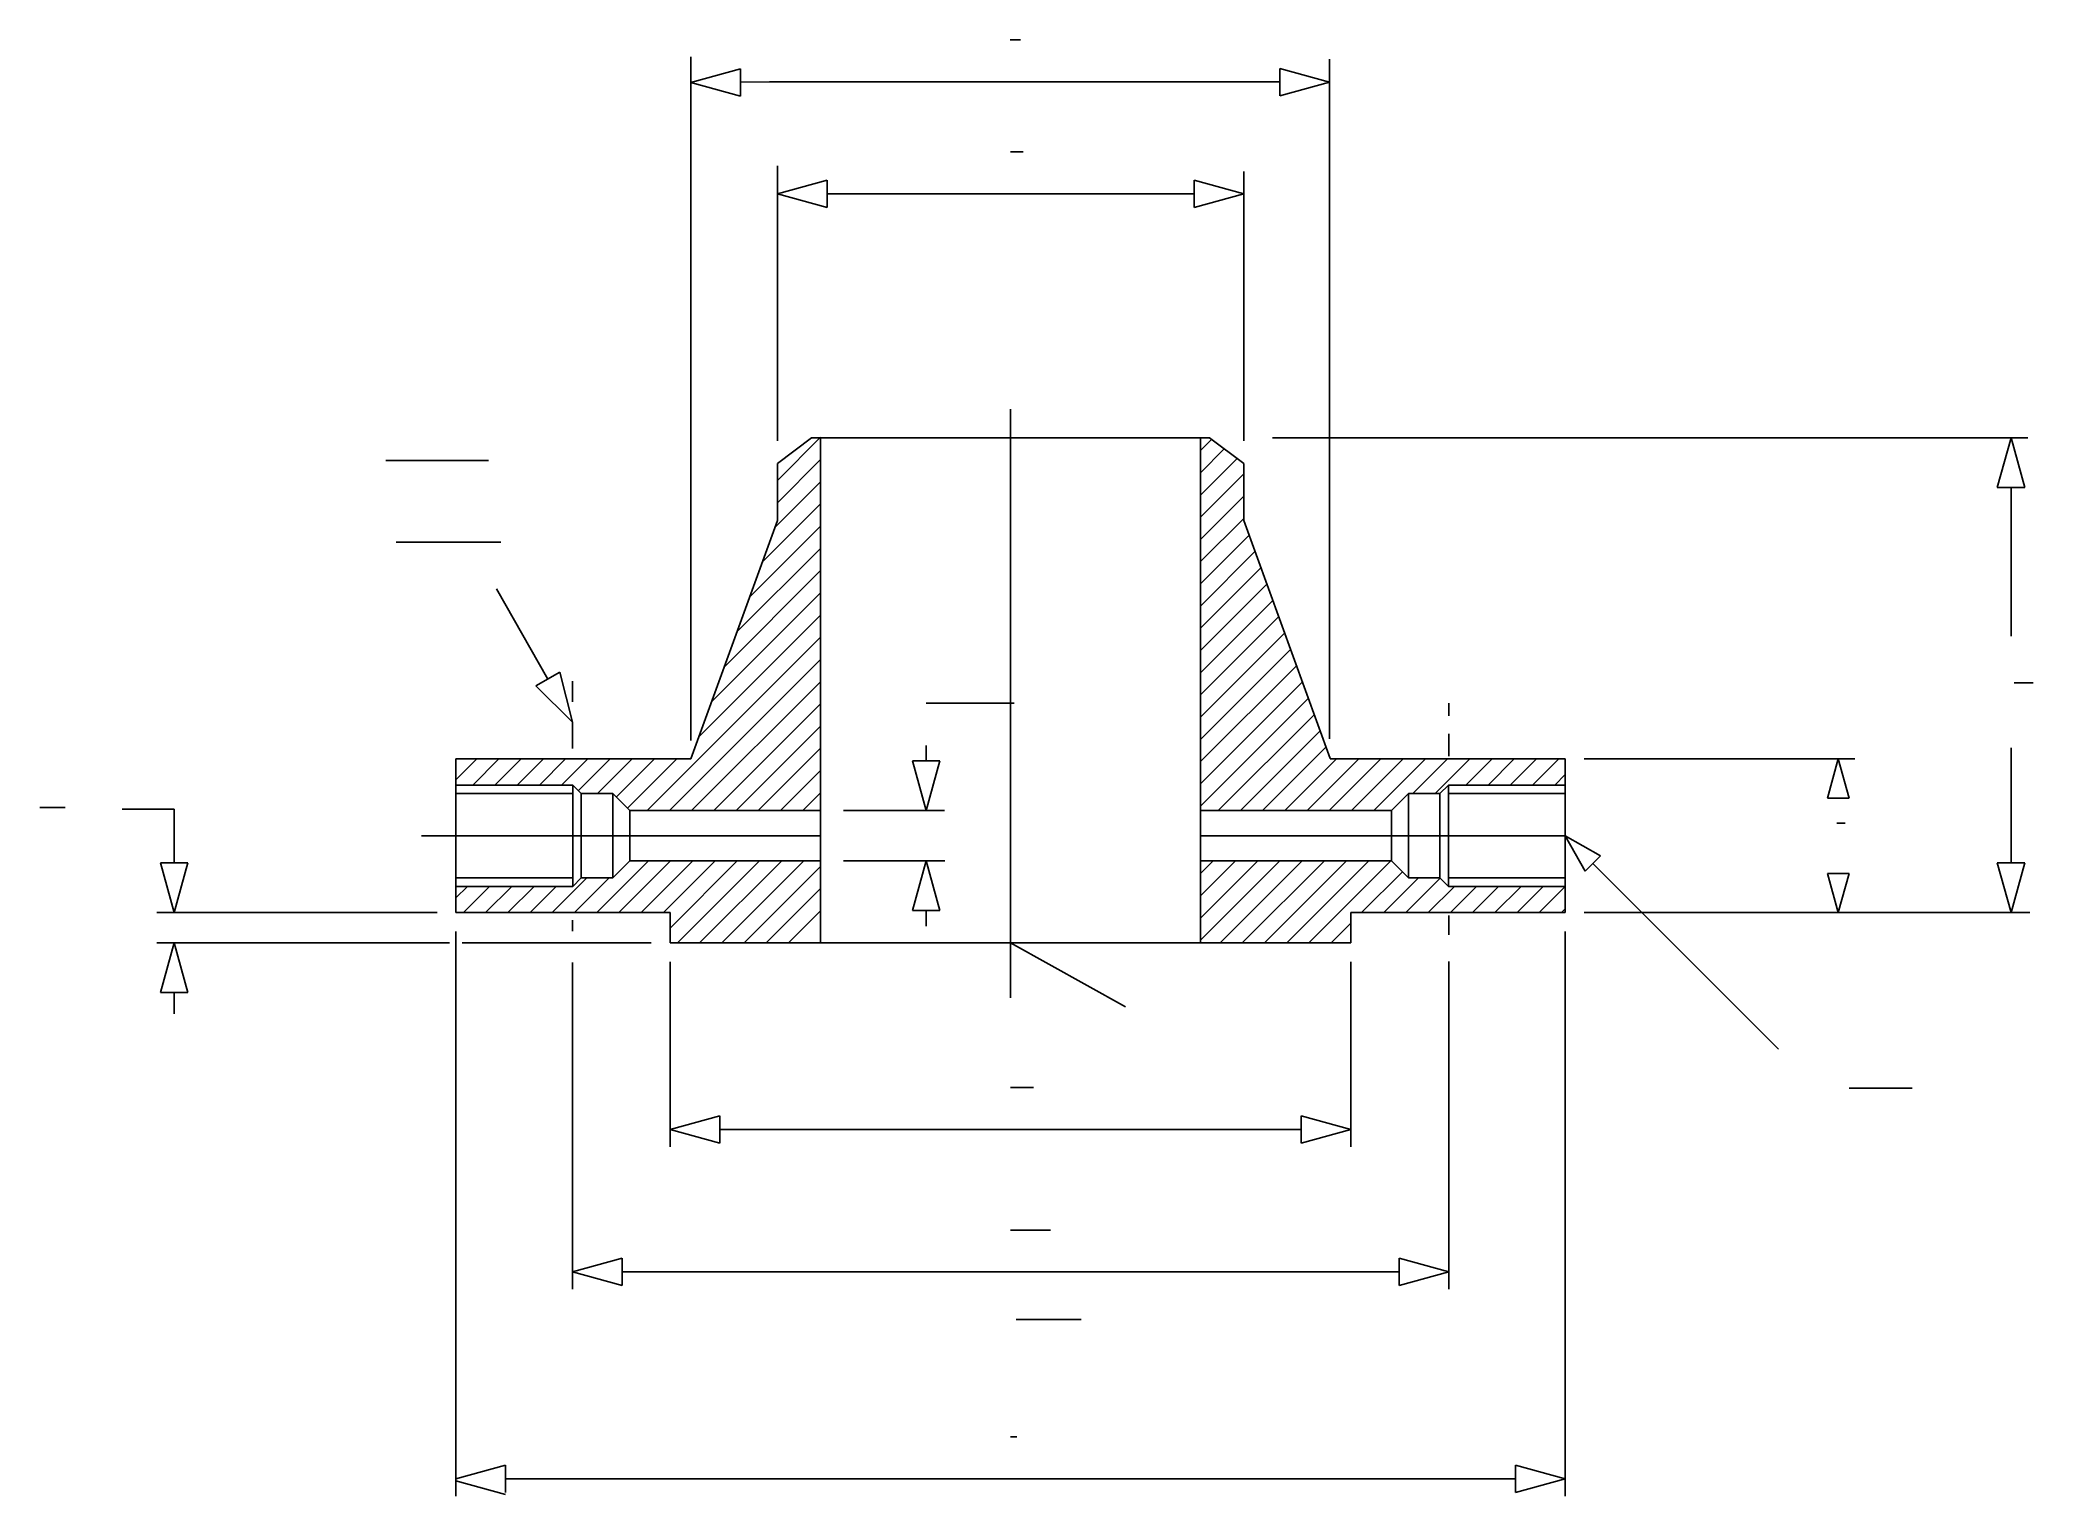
# Model space of a CAD drawing. Extents: x 395 to 1346, y 269 to 964.
import ezdxf

# ---------------------------------------------------------------- set-up
doc = ezdxf.new("R2010")
doc.units = 0
doc.header["$MEASUREMENT"] = 0
doc.layers.get('0').update_dxf_attribs({"linetype": 'CONTINUOUS'})
for name, color, linetype in [('-1', 7, 'CONTINUOUS'), ('1', 7, 'CONTINUOUS'), ('4', 7, 'CONTINUOUS'), ('5', 7, 'CONTINUOUS')]:
    doc.layers.add(name, color=color, linetype=linetype)

msp = doc.modelspace()

# ---------------------------------------------------------------- linework, layer by layer
at = {"layer": '-1', "color": 2, "linetype": 'Continuous'}
for p, q in [((559.86, 763.24), (608.86, 763.24)), ((564.73, 724.28), (614.73, 724.28)), ((1258.44, 463.65), (1288.44, 463.65)), ((860.71, 353.17), (891.71, 353.17))]:
    msp.add_line(p, q, dxfattribs=at)
at = {"layer": '-1', "color": 3, "linetype": 'Continuous'}
for p, q in [((637.2, 658.94), (612.68, 702.09)), ((642.9, 662.18), (631.5, 655.7)), ((648.92, 638.33), (642.9, 662.18)), ((648.92, 638.33), (631.5, 655.7))]:
    msp.add_line(p, q, dxfattribs=at)
at = {"linetype": 'Continuous'}
msp.add_line((858.08, 532.96), (912.98, 502.46), dxfattribs=at)
at = {"layer": '1', "color": 4, "linetype": 'Continuous'}
for p, q in [((648.92, 657.96), (648.92, 648.15)), ((1067.24, 647.44), (1067.24, 641.34)), ((648.92, 638.33), (648.92, 625.77)), ((1067.24, 632.85), (1067.24, 622.07)), ((648.92, 543.81), (648.92, 538.51)), ((1067.24, 546.05), (1067.24, 536.87))]:
    msp.add_line(p, q, dxfattribs=at)
at = {"layer": '4', "color": 3, "linetype": 'Continuous'}
for p, q in [((705.45, 956), (705.45, 629.59)), ((1010.41, 954.85), (1010.41, 630.42)), ((705.45, 943.8), (729.16, 950.36)), ((705.45, 943.8), (729.16, 937.24)), ((729.16, 950.36), (729.16, 937.24)), ((729.16, 950.36), (729.16, 937.24)), ((743, 944.13), (729.16, 944.01)), ((971, 944.13), (986.7, 944.04)), ((1010.41, 943.91), (986.7, 950.46)), ((986.7, 950.46), (986.7, 937.35)), ((1010.41, 943.91), (986.7, 937.35)), ((746.75, 842.88), (746.75, 772.72)), ((969.41, 840), (969.41, 772.72)), ((983.09, 774.11), (1343.67, 774.11)), ((1335.67, 774.11), (1329.12, 750.39)), ((1335.67, 774.11), (1342.23, 750.39)), ((1329.12, 750.39), (1342.23, 750.39)), ((1335.67, 750.39), (1335.67, 679.5)), ((1335.67, 626.05), (1335.67, 571.18)), ((1335.67, 547.46), (1329.12, 571.18)), ((1342.23, 571.18), (1329.12, 571.18)), ((1335.67, 547.46), (1342.23, 571.18))]:
    msp.add_line(p, q, dxfattribs=at)
at = {"layer": '4', "color": 4, "linetype": 'Continuous'}
for p, q in [((858.08, 787.77), (858.08, 506.74)), ((746.75, 753.72), (767.41, 774.37)), ((746.75, 753.72), (767.41, 774.37)), ((948.76, 768.03), (954.08, 773.36)), ((948.76, 768.03), (954.08, 773.36)), ((746.75, 743.11), (767.41, 763.77)), ((746.75, 743.11), (767.41, 763.77)), ((948.76, 757.42), (960.13, 768.8)), ((948.76, 757.42), (960.13, 768.8)), ((948.76, 746.82), (966.18, 764.24)), ((948.76, 746.82), (966.18, 764.24)), ((745.57, 731.32), (767.41, 753.16)), ((745.57, 731.32), (767.41, 753.16)), ((948.76, 736.21), (969.41, 756.87)), ((948.76, 736.21), (969.41, 756.87)), ((739.54, 714.69), (767.41, 742.55)), ((739.54, 714.69), (767.41, 742.55)), ((948.76, 725.6), (969.41, 746.26)), ((948.76, 725.6), (969.41, 746.26)), ((948.76, 715), (969.41, 735.65)), ((948.76, 715), (969.41, 735.65)), ((733.52, 698.06), (767.41, 731.95)), ((733.52, 698.06), (767.41, 731.95)), ((948.76, 704.39), (971.95, 727.58)), ((948.76, 704.39), (971.95, 727.58)), ((727.49, 681.42), (767.41, 721.34)), ((727.49, 681.42), (767.41, 721.34)), ((948.76, 693.78), (974.77, 719.8)), ((948.76, 693.78), (974.77, 719.8)), ((721.46, 664.79), (767.41, 710.73)), ((721.46, 664.79), (767.41, 710.73)), ((948.76, 683.18), (977.59, 712.01)), ((948.76, 683.18), (977.59, 712.01)), ((948.76, 672.57), (980.41, 704.23)), ((948.76, 672.57), (980.41, 704.23)), ((715.44, 648.16), (767.41, 700.13)), ((715.44, 648.16), (767.41, 700.13)), ((948.76, 661.96), (983.23, 696.44)), ((948.76, 661.96), (983.23, 696.44)), ((709.41, 631.53), (767.41, 689.52)), ((709.41, 631.53), (767.41, 689.52)), ((948.76, 651.36), (986.05, 688.65)), ((948.76, 651.36), (986.05, 688.65)), ((684.63, 596.14), (767.41, 678.91)), ((684.63, 596.14), (767.41, 678.91)), ((948.76, 640.75), (988.87, 680.87)), ((948.76, 640.75), (988.87, 680.87)), ((695.24, 596.14), (767.41, 668.31)), ((695.24, 596.14), (767.41, 668.31)), ((948.76, 630.14), (991.69, 673.08)), ((948.76, 630.14), (991.69, 673.08)), ((705.84, 596.14), (767.41, 657.7)), ((705.84, 596.14), (767.41, 657.7)), ((948.76, 619.54), (994.52, 665.3)), ((948.76, 619.54), (994.52, 665.3)), ((948.76, 608.93), (997.34, 657.51)), ((948.76, 608.93), (997.34, 657.51)), ((716.45, 596.14), (767.41, 647.09)), ((716.45, 596.14), (767.41, 647.09)), ((948.76, 598.32), (1000.16, 649.72)), ((948.76, 598.32), (1000.16, 649.72)), ((957.18, 596.14), (1002.98, 641.94)), ((957.18, 596.14), (1002.98, 641.94)), ((727.06, 596.14), (767.41, 636.49)), ((727.06, 596.14), (767.41, 636.49)), ((967.78, 596.14), (1005.8, 634.15)), ((967.78, 596.14), (1005.8, 634.15)), ((593.32, 610.89), (603.24, 620.81)), ((601.33, 608.29), (613.85, 620.81)), ((611.93, 608.29), (624.45, 620.81)), ((622.54, 608.29), (635.06, 620.81)), ((633.15, 608.29), (645.67, 620.81)), ((643.75, 608.29), (656.27, 620.81)), ((651.72, 605.65), (666.88, 620.81)), ((651.72, 605.65), (666.88, 620.81)), ((660.94, 604.26), (677.49, 620.81)), ((660.94, 604.26), (677.49, 620.81)), ((669.85, 602.57), (688.09, 620.81)), ((669.85, 602.57), (688.09, 620.81)), ((675.15, 597.27), (698.7, 620.81)), ((675.15, 597.27), (698.7, 620.81)), ((737.66, 596.14), (767.41, 625.88)), ((737.66, 596.14), (767.41, 625.88)), ((978.39, 596.14), (1008.62, 626.37)), ((978.39, 596.14), (1008.62, 626.37)), ((989, 596.14), (1013.67, 620.81)), ((989, 596.14), (1013.67, 620.81)), ((999.6, 596.14), (1024.28, 620.81)), ((999.6, 596.14), (1024.28, 620.81)), ((1010.21, 596.14), (1034.88, 620.81)), ((1010.21, 596.14), (1034.88, 620.81)), ((1020.82, 596.14), (1045.49, 620.81)), ((1020.82, 596.14), (1045.49, 620.81)), ((1031.42, 596.14), (1056.1, 620.81)), ((1050.16, 604.27), (1066.7, 620.81)), ((1050.16, 604.27), (1066.7, 620.81)), ((1060.77, 604.27), (1077.31, 620.81)), ((1060.77, 604.27), (1077.31, 620.81)), ((1075.4, 608.29), (1087.92, 620.81)), ((1075.4, 608.29), (1087.92, 620.81)), ((1086.01, 608.29), (1098.52, 620.81)), ((1086.01, 608.29), (1098.52, 620.81)), ((1096.61, 608.29), (1109.13, 620.81)), ((1096.61, 608.29), (1109.13, 620.81)), ((1107.22, 608.29), (1119.74, 620.81)), ((1107.22, 608.29), (1119.74, 620.81)), ((748.27, 596.14), (767.41, 615.27)), ((748.27, 596.14), (767.41, 615.27)), ((1117.83, 608.29), (1122.89, 613.36)), ((1117.83, 608.29), (1122.89, 613.36)), ((758.88, 596.14), (767.41, 604.67)), ((758.88, 596.14), (767.41, 604.67)), ((745.12, 584.14), (767.41, 584.14)), ((948.75, 584.14), (971.03, 584.14)), ((660.52, 547.46), (685.19, 572.14)), ((660.52, 547.46), (685.19, 572.14)), ((671.12, 547.46), (695.8, 572.14)), ((671.12, 547.46), (695.8, 572.14)), ((681.73, 547.46), (706.4, 572.14)), ((681.73, 547.46), (706.4, 572.14)), ((692.34, 547.46), (717.01, 572.14)), ((692.34, 547.46), (717.01, 572.14)), ((695.57, 540.09), (727.62, 572.14)), ((695.57, 540.09), (727.62, 572.14)), ((699.04, 532.96), (738.22, 572.14)), ((699.04, 532.96), (738.22, 572.14)), ((709.65, 532.96), (748.83, 572.14)), ((709.65, 532.96), (748.83, 572.14)), ((720.26, 532.96), (759.44, 572.14)), ((720.26, 532.96), (759.44, 572.14)), ((948.76, 566.06), (954.83, 572.14)), ((948.76, 566.06), (954.83, 572.14)), ((948.76, 555.45), (965.44, 572.14)), ((948.76, 555.45), (965.44, 572.14)), ((948.76, 544.85), (976.05, 572.14)), ((948.76, 544.85), (976.05, 572.14)), ((948.76, 534.24), (986.65, 572.14)), ((948.76, 534.24), (986.65, 572.14)), ((958.08, 532.96), (997.26, 572.14)), ((958.08, 532.96), (997.26, 572.14)), ((968.68, 532.96), (1007.87, 572.14)), ((968.68, 532.96), (1007.87, 572.14)), ((979.29, 532.96), (1018.47, 572.14)), ((979.29, 532.96), (1018.47, 572.14)), ((989.9, 532.96), (1029.08, 572.14)), ((989.9, 532.96), (1029.08, 572.14)), ((1000.5, 532.96), (1039.69, 572.14)), ((1000.5, 532.96), (1039.69, 572.14)), ((639.3, 547.46), (655.85, 564.01)), ((649.91, 547.46), (666.45, 564.01)), ((730.86, 532.96), (767.41, 569.5)), ((730.86, 532.96), (767.41, 569.5)), ((1025.62, 547.46), (1045.11, 566.95)), ((1025.62, 547.46), (1045.11, 566.95)), ((1036.22, 547.46), (1052.77, 564.01)), ((1036.22, 547.46), (1052.77, 564.01)), ((1046.83, 547.46), (1063.24, 563.87)), ((1046.83, 547.46), (1063.24, 563.87)), ((593.32, 554.51), (598.78, 559.98)), ((593.32, 554.51), (598.78, 559.98)), ((596.88, 547.46), (609.39, 559.98)), ((596.88, 547.46), (609.39, 559.98)), ((607.48, 547.46), (620, 559.98)), ((618.09, 547.46), (630.6, 559.98)), ((628.7, 547.46), (641.21, 559.98)), ((741.47, 532.96), (767.41, 558.89)), ((741.47, 532.96), (767.41, 558.89)), ((1057.44, 547.46), (1069.95, 559.98)), ((1057.44, 547.46), (1069.95, 559.98)), ((1068.04, 547.46), (1080.56, 559.98)), ((1068.04, 547.46), (1080.56, 559.98)), ((1078.65, 547.46), (1091.23, 560.04)), ((1078.65, 547.46), (1091.23, 560.04)), ((1089.26, 547.46), (1101.77, 559.98)), ((1089.26, 547.46), (1101.77, 559.98)), ((1099.85, 547.46), (1112.37, 559.98)), ((1099.85, 547.46), (1112.37, 559.98)), ((1110.46, 547.46), (1122.89, 559.89)), ((1110.46, 547.46), (1122.89, 559.89)), ((752.08, 532.96), (767.41, 548.29)), ((752.08, 532.96), (767.41, 548.29)), ((1011.11, 532.96), (1020.59, 542.44)), ((1011.11, 532.96), (1020.59, 542.44)), ((1121.07, 547.46), (1122.89, 549.28)), ((1121.07, 547.46), (1122.89, 549.28))]:
    msp.add_line(p, q, dxfattribs=at)
at = {"layer": '4', "color": 7, "linetype": 'Continuous'}
for p, q in [((746.75, 761.81), (763.08, 774.11)), ((763.07, 774.11), (953.09, 774.11)), ((767.41, 774.11), (767.41, 532.96)), ((948.76, 774.11), (948.76, 532.96)), ((969.41, 761.81), (953.09, 774.11)), ((746.75, 761.81), (746.75, 734.59)), ((969.41, 761.81), (969.41, 734.59)), ((746.75, 734.59), (705.53, 620.81)), ((969.41, 734.59), (1010.58, 620.97)), ((745.12, 596.14), (767.41, 596.14)), ((745.12, 572.14), (767.41, 572.14))]:
    msp.add_line(p, q, dxfattribs=at)
at = {"layer": '5', "color": 5, "linetype": 'Continuous'}
for p, q in [((857.89, 964.13), (862.89, 964.13)), ((858.08, 910.63), (864.08, 910.63)), ((1337.23, 657.22), (1346.23, 657.22)), ((817.76, 647.4), (859.76, 647.4)), ((394.7, 597.61), (406.7, 597.61)), ((1252.55, 590.19), (1256.55, 590.19)), ((858.08, 463.88), (869.08, 463.88)), ((858.09, 395.91), (877.09, 395.91)), ((858.11, 297.14), (861.11, 297.14))]:
    msp.add_line(p, q, dxfattribs=at)
at = {"layer": '5', "color": 3, "linetype": 'Continuous'}
for p, q in [((743, 944.13), (971, 944.13)), ((746.75, 842.88), (746.75, 903.97)), ((746.75, 890.62), (770.46, 897.18)), ((770.46, 897.18), (770.46, 884.07)), ((969.41, 890.62), (945.7, 897.18)), ((945.7, 897.18), (945.7, 884.07)), ((969.41, 840), (969.41, 901.29)), ((746.75, 890.62), (770.46, 884.07)), ((770.46, 890.62), (945.7, 890.62)), ((969.41, 890.62), (945.7, 884.07)), ((817.76, 596.14), (811.21, 619.85)), ((824.32, 619.85), (811.21, 619.85)), ((817.76, 627.29), (817.76, 619.85)), ((817.76, 596.14), (824.32, 619.85)), ((1131.89, 620.81), (1261.19, 620.81)), ((1253.19, 620.81), (1248.01, 602.1)), ((1253.19, 620.81), (1258.36, 602.1)), ((1248.01, 602.1), (1258.36, 602.1)), ((458.84, 596.88), (433.94, 596.88)), ((458.84, 571.17), (458.84, 596.88)), ((778.3, 596.14), (826.53, 596.14)), ((1122.89, 584.14), (1139.77, 574.56)), ((1122.89, 584.14), (1132.46, 567.25)), ((458.84, 547.46), (452.29, 571.17)), ((465.4, 571.17), (452.29, 571.17)), ((458.84, 547.46), (465.4, 571.17)), ((778.39, 572.14), (826.72, 572.14)), ((817.76, 572.14), (811.21, 548.42)), ((817.76, 572.14), (824.32, 548.42)), ((1132.46, 567.25), (1139.77, 574.56)), ((1224.73, 482.29), (1136.12, 570.91)), ((1253.19, 547.46), (1248.01, 566.18)), ((1258.36, 566.18), (1248.01, 566.18)), ((1253.19, 547.46), (1258.36, 566.18)), ((584.32, 547.46), (450.54, 547.46)), ((811.21, 548.42), (824.32, 548.42)), ((817.76, 548.42), (817.76, 540.98)), ((1131.89, 547.46), (1344.67, 547.46)), ((590.32, 532.96), (450.54, 532.96)), ((458.84, 532.96), (452.29, 509.24)), ((458.84, 532.96), (465.4, 509.24)), ((593.32, 538.46), (593.32, 268.84)), ((686.57, 532.96), (596.32, 532.96)), ((1122.89, 538.46), (1122.89, 268.84)), ((648.92, 523.66), (648.92, 367.61)), ((695.57, 523.96), (695.57, 435.58)), ((1020.59, 523.96), (1020.59, 435.58)), ((1067.24, 524.11), (1067.24, 367.61)), ((452.29, 509.24), (465.4, 509.24)), ((458.84, 499.14), (458.84, 509.24)), ((695.57, 443.88), (719.28, 450.44)), ((719.28, 437.32), (719.28, 450.44)), ((1020.59, 443.88), (996.88, 450.44)), ((996.88, 450.44), (996.88, 437.32)), ((695.57, 443.88), (719.28, 437.32)), ((719.28, 443.88), (996.88, 443.88)), ((1020.59, 443.88), (996.88, 437.32)), ((648.92, 375.91), (672.63, 382.47)), ((672.63, 369.36), (672.63, 382.47)), ((1067.24, 375.91), (1043.53, 382.47)), ((1043.53, 382.47), (1043.53, 369.36)), ((648.92, 375.91), (672.63, 369.36)), ((672.63, 375.91), (1043.53, 375.91)), ((1067.24, 375.91), (1043.53, 369.36)), ((593.32, 277.14), (617.03, 283.7)), ((593.32, 276.14), (617.03, 269.59)), ((617.03, 270.59), (617.03, 283.7)), ((617.03, 277.14), (1099.17, 277.14)), ((1122.89, 277.14), (1099.17, 283.7)), ((1099.17, 283.7), (1099.17, 270.59)), ((1122.89, 277.14), (1099.17, 270.59))]:
    msp.add_line(p, q, dxfattribs=at)
at = {"layer": '5', "color": 7, "linetype": 'Continuous'}
for p, q in [((593.32, 620.81), (593.32, 547.46)), ((593.32, 620.81), (705.53, 620.81)), ((1010.63, 620.81), (1122.89, 620.81)), ((1122.89, 620.81), (1122.89, 547.46)), ((593.32, 608.29), (649.08, 608.29)), ((593.32, 604.26), (649.08, 604.26)), ((653.11, 604.26), (649.08, 608.29)), ((649.08, 608.29), (649.08, 559.98)), ((653.11, 604.26), (668.16, 604.26)), ((653.11, 604.26), (653.11, 564.01)), ((668.16, 604.26), (668.16, 564.01)), ((676.28, 596.14), (668.16, 604.26)), ((1048.05, 604.27), (1039.92, 596.14)), ((1048.05, 564.01), (1048.05, 604.27)), ((1063.06, 604.27), (1048.05, 604.27)), ((1063.06, 604.26), (1067.08, 608.29)), ((1063.06, 604.26), (1063.06, 564.01)), ((1122.84, 608.29), (1067.08, 608.29)), ((1067.08, 608.29), (1067.08, 559.98)), ((1122.84, 604.26), (1067.08, 604.26)), ((676.28, 596.14), (745.12, 596.14)), ((676.28, 596.14), (676.29, 572.14)), ((1039.92, 596.14), (948.76, 596.14)), ((1039.92, 572.14), (1039.92, 596.14)), ((668.16, 564.01), (676.29, 572.14)), ((676.29, 572.14), (745.12, 572.14)), ((1039.92, 572.14), (948.76, 572.14)), ((1039.92, 572.14), (1048.05, 564.01)), ((593.32, 564.01), (649.08, 564.01)), ((653.11, 564.01), (649.07, 559.98)), ((653.11, 564.01), (668.16, 564.01)), ((1063.06, 564.01), (1048.05, 564.01)), ((1063.06, 564.01), (1067.09, 559.98)), ((1122.84, 564.01), (1067.08, 564.01)), ((593.32, 559.98), (649.07, 559.98)), ((1122.84, 559.98), (1067.09, 559.98)), ((593.32, 547.46), (695.57, 547.46)), ((695.57, 547.46), (695.57, 532.96)), ((1020.59, 547.46), (1020.59, 532.96)), ((1020.59, 547.46), (1122.89, 547.46)), ((695.57, 532.96), (1020.59, 532.96))]:
    msp.add_line(p, q, dxfattribs=at)
at = {"layer": '5', "color": 4, "linetype": 'Continuous'}
for p, q in [((576.96, 584.14), (745.12, 584.14)), ((1122.89, 584.14), (971.03, 584.14))]:
    msp.add_line(p, q, dxfattribs=at)

doc.saveas('drawing.dxf')
